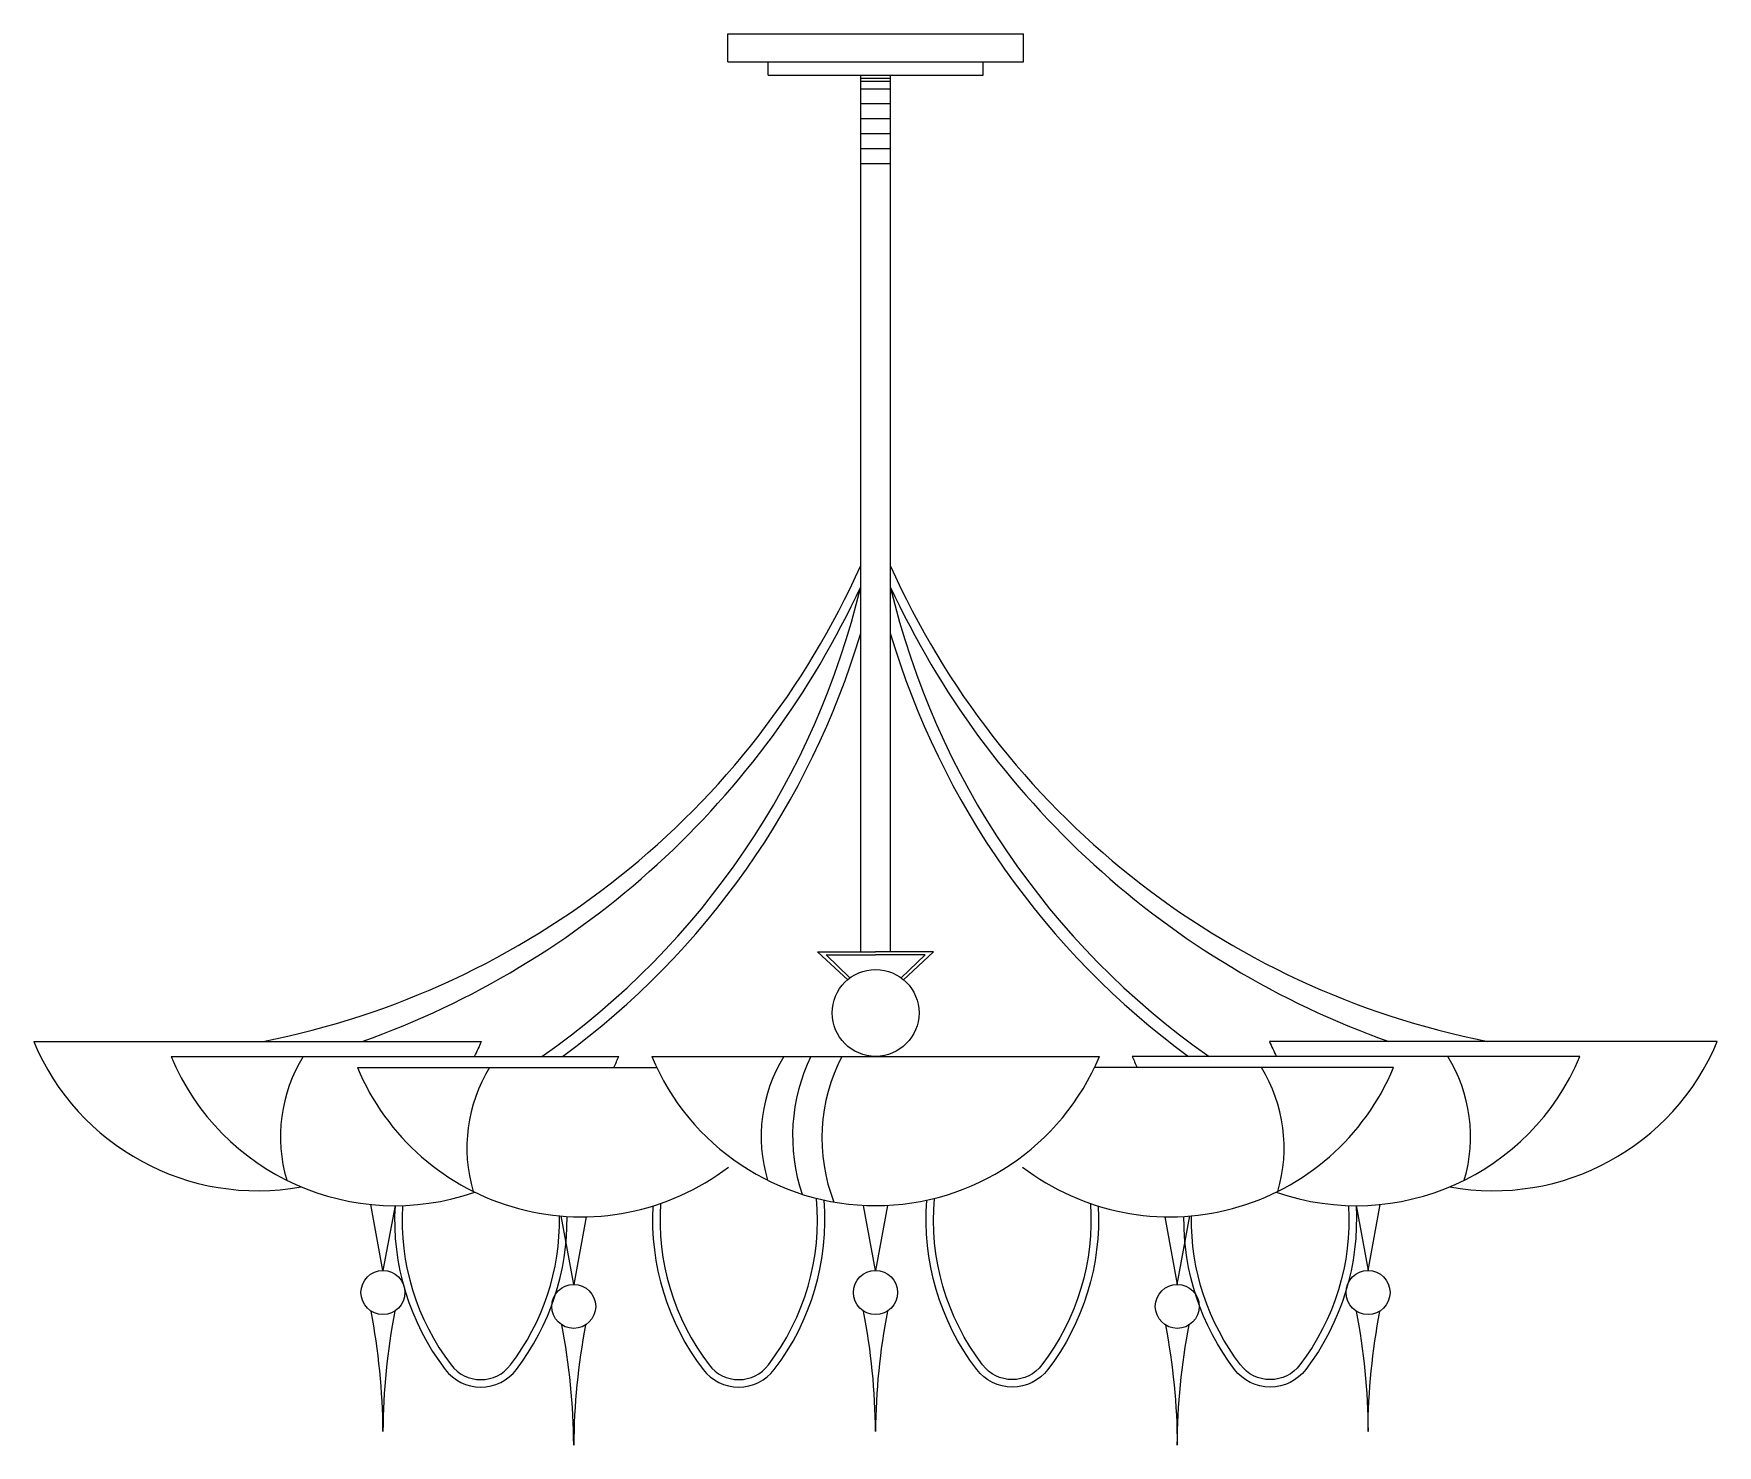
# Model space of a CAD drawing. Extents: x 1373 to 2275, y 3728 to 4484.
import ezdxf

# ---------------------------------------------------------------- set-up
doc = ezdxf.new("R2010")
doc.units = 0
doc.header["$MEASUREMENT"] = 0
for name, color, linetype in [('3', 3, 'CONTINUOUS'), ('4', 4, 'CONTINUOUS'), ('7', 7, 'CONTINUOUS')]:
    doc.layers.add(name, color=color, linetype=linetype)

msp = doc.modelspace()

# ---------------------------------------------------------------- linework, layer by layer
at = {"layer": '3'}
for p, q in [((1816.21, 4461.76), (1832.21, 4461.76)), ((1816.21, 4460.16), (1832.21, 4460.16)), ((1816.21, 4458.56), (1832.21, 4458.56)), ((1816.21, 4454.56), (1832.21, 4454.56)), ((1816.21, 4446.56), (1832.21, 4446.56)), ((1816.21, 4438.56), (1832.21, 4438.56)), ((1816.21, 4430.56), (1832.21, 4430.56)), ((1816.21, 4422.56), (1832.21, 4422.56)), ((1816.21, 4414.56), (1832.21, 4414.56)), ((1797.73, 3990.46), (1824.21, 3990.46)), ((1797.73, 3990.46), (1810.47, 3978.04)), ((1850.69, 3990.46), (1824.21, 3990.46)), ((1850.69, 3990.46), (1837.95, 3978.04))]:
    msp.add_line(p, q, dxfattribs=at)
for points in [[(1566.62, 3855.99), (1560.16, 3821.2), (1553.7, 3856.63)], [(1830.61, 3855.99), (1824.16, 3821.2), (1817.81, 3855.99)], [(2081.7, 3855.99), (2088.15, 3821.2), (2094.61, 3856.63)], [(1669.14, 3850.03), (1662.41, 3813.77), (1655.72, 3850.45)], [(1979.17, 3850.03), (1985.9, 3813.77), (1992.59, 3850.45)]]:
    msp.add_lwpolyline(points, dxfattribs=at)
for points in [[(1566.62, 3855.99, 0.179079), (1593.53, 3768.17, 0.494815), (1631.69, 3768.17, 0.167863), (1658.81, 3850.23, 0.179079)], [(1570.61, 3855.76, 0.179079), (1596.71, 3770.6, 0.494815), (1628.51, 3770.6, 0.167863), (1654.81, 3850.17, 0.167863)], [(1704.84, 3855.79, 0.178702), (1731.77, 3768.17, 0.494815), (1769.93, 3768.17, 0.184862), (1796.65, 3858.94, 0.179079)], [(1708.93, 3857.13, 0.181846), (1734.95, 3770.6, 0.494815), (1766.75, 3770.6, 0.187442), (1792.55, 3859.9, 0.167863)], [(1943.47, 3855.79, -0.178702), (1916.54, 3768.17, -0.494815), (1878.38, 3768.17, -0.184862), (1851.67, 3858.94, -0.179079)], [(1939.38, 3857.13, -0.181846), (1913.36, 3770.6, -0.494815), (1881.56, 3770.6, -0.187442), (1855.76, 3859.9, -0.167863)], [(2081.7, 3855.99, -0.179079), (2054.78, 3768.17, -0.494815), (2016.62, 3768.17, -0.167863), (1989.5, 3850.23, -0.179079)], [(2077.7, 3855.76, -0.179079), (2051.6, 3770.6, -0.494815), (2019.8, 3770.6, -0.167863), (1993.5, 3850.17, -0.167863)]]:
    msp.add_lwpolyline(points, format="xyb", dxfattribs=at)
for centre, radius, start, end in [((1492.96, 3993.97), 130, 333.5126, 337.38014), ((2155.35, 3993.97), 130, 202.61986, 206.4874), ((1587.6, 3892.91), 82.36, 148.46439, 196.42371), ((1566.57, 3985.99), 130, 334.49083, 337.38014), ((1845.24, 3892.91), 82.36, 148.46439, 196.42371), ((1877.64, 3893.3), 97.91, 154.15283, 198.58516), ((1889.14, 3892.31), 93.77, 152.23688, 201.5128), ((2081.74, 3985.99), 130, 202.61986, 205.50917), ((2060.71, 3892.91), 82.36, 343.57629, 31.53561), ((1687.5, 3886.93), 82.36, 148.46439, 196.42371), ((1960.81, 3886.93), 82.36, 343.57629, 31.53561)]:
    msp.add_arc(centre, radius, start, end, dxfattribs=at)
at = {"layer": '4'}
for p, q in [((1745.01, 4468.96), (1745.01, 4484.05)), ((1745.01, 4484.05), (1903.41, 4484.05)), ((1903.41, 4468.96), (1903.41, 4484.05)), ((1745.01, 4468.96), (1903.41, 4468.96)), ((1766.61, 4461.76), (1766.61, 4468.96)), ((1881.81, 4461.76), (1881.81, 4468.96)), ((1766.61, 4461.76), (1881.81, 4461.76)), ((1816.21, 3992.06), (1816.21, 4461.76)), ((1832.21, 3992.06), (1832.21, 4461.76)), ((1793.13, 3992.06), (1824.21, 3992.06)), ((1793.13, 3992.06), (1809.48, 3976.79)), ((1855.3, 3992.06), (1824.21, 3992.06)), ((1855.3, 3992.06), (1838.95, 3976.79)), ((1704.21, 3935.99), (1944.21, 3935.99))]:
    msp.add_line(p, q, dxfattribs=at)
msp.add_circle((1824.21, 3959.25), 23.28, dxfattribs=at)
for centre, start, end in [((1492.96, 3993.97), 202.61986, 280.35882), ((2155.35, 3993.97), 259.64118, 337.38014), ((1566.57, 3985.99), 202.61986, 289.21085), ((1824.21, 3985.99), 202.61986, 337.38014), ((2081.74, 3985.99), 250.78915, 337.38014), ((1666.47, 3980), 202.61986, 307.35096), ((1981.84, 3980), 232.64904, 337.38014)]:
    msp.add_arc(centre, 130, start, end, dxfattribs=at)
at = {"layer": '7'}
for p, q in [((1372.96, 3943.97), (1612.96, 3943.97)), ((2275.35, 3943.97), (2035.35, 3943.97)), ((1446.57, 3935.99), (1686.57, 3935.99)), ((2201.74, 3935.99), (1961.74, 3935.99)), ((1546.47, 3930), (1706.89, 3930)), ((2101.84, 3930), (1941.43, 3930))]:
    msp.add_line(p, q, dxfattribs=at)
for points in [[(1566.56, 3799.52, 0.045999), (1560.16, 3734.97, 0.045999), (1553.76, 3799.52)], [(1830.55, 3799.52, 0.045999), (1824.16, 3734.97, 0.045999), (1817.76, 3799.52)], [(2081.75, 3799.52, -0.045999), (2088.15, 3734.97, -0.045999), (2094.55, 3799.52)], [(1668.81, 3792.09, 0.045999), (1662.41, 3727.54, 0.045999), (1656.01, 3792.09)], [(1979.5, 3792.09, -0.045999), (1985.9, 3727.54, -0.045999), (1992.3, 3792.09)]]:
    msp.add_lwpolyline(points, format="xyb", dxfattribs=at)
for centre in [(1560.16, 3809.42), (1824.16, 3809.42), (2088.15, 3809.42), (1662.41, 3801.98), (1985.9, 3801.98)]:
    msp.add_circle(centre, 11.79, dxfattribs=at)
for centre, radius, start, end in [((1409.83, 4380.68), 445.12, 281.15132, 335.91941), ((2238.48, 4380.68), 445.12, 204.08059, 258.84868), ((1393.04, 4383.31), 466.21, 289.54706, 335.18897), ((1400.53, 4285.99), 427.15, 304.97637, 346.6927), ((2247.78, 4285.99), 427.15, 193.3073, 235.02363), ((2255.27, 4383.31), 466.21, 204.81103, 250.45294), ((1400.53, 4285.99), 433.55, 306.16772, 343.49284), ((2247.78, 4285.99), 433.55, 196.50716, 233.83228)]:
    msp.add_arc(centre, radius, start, end, dxfattribs=at)

doc.saveas('drawing.dxf')
